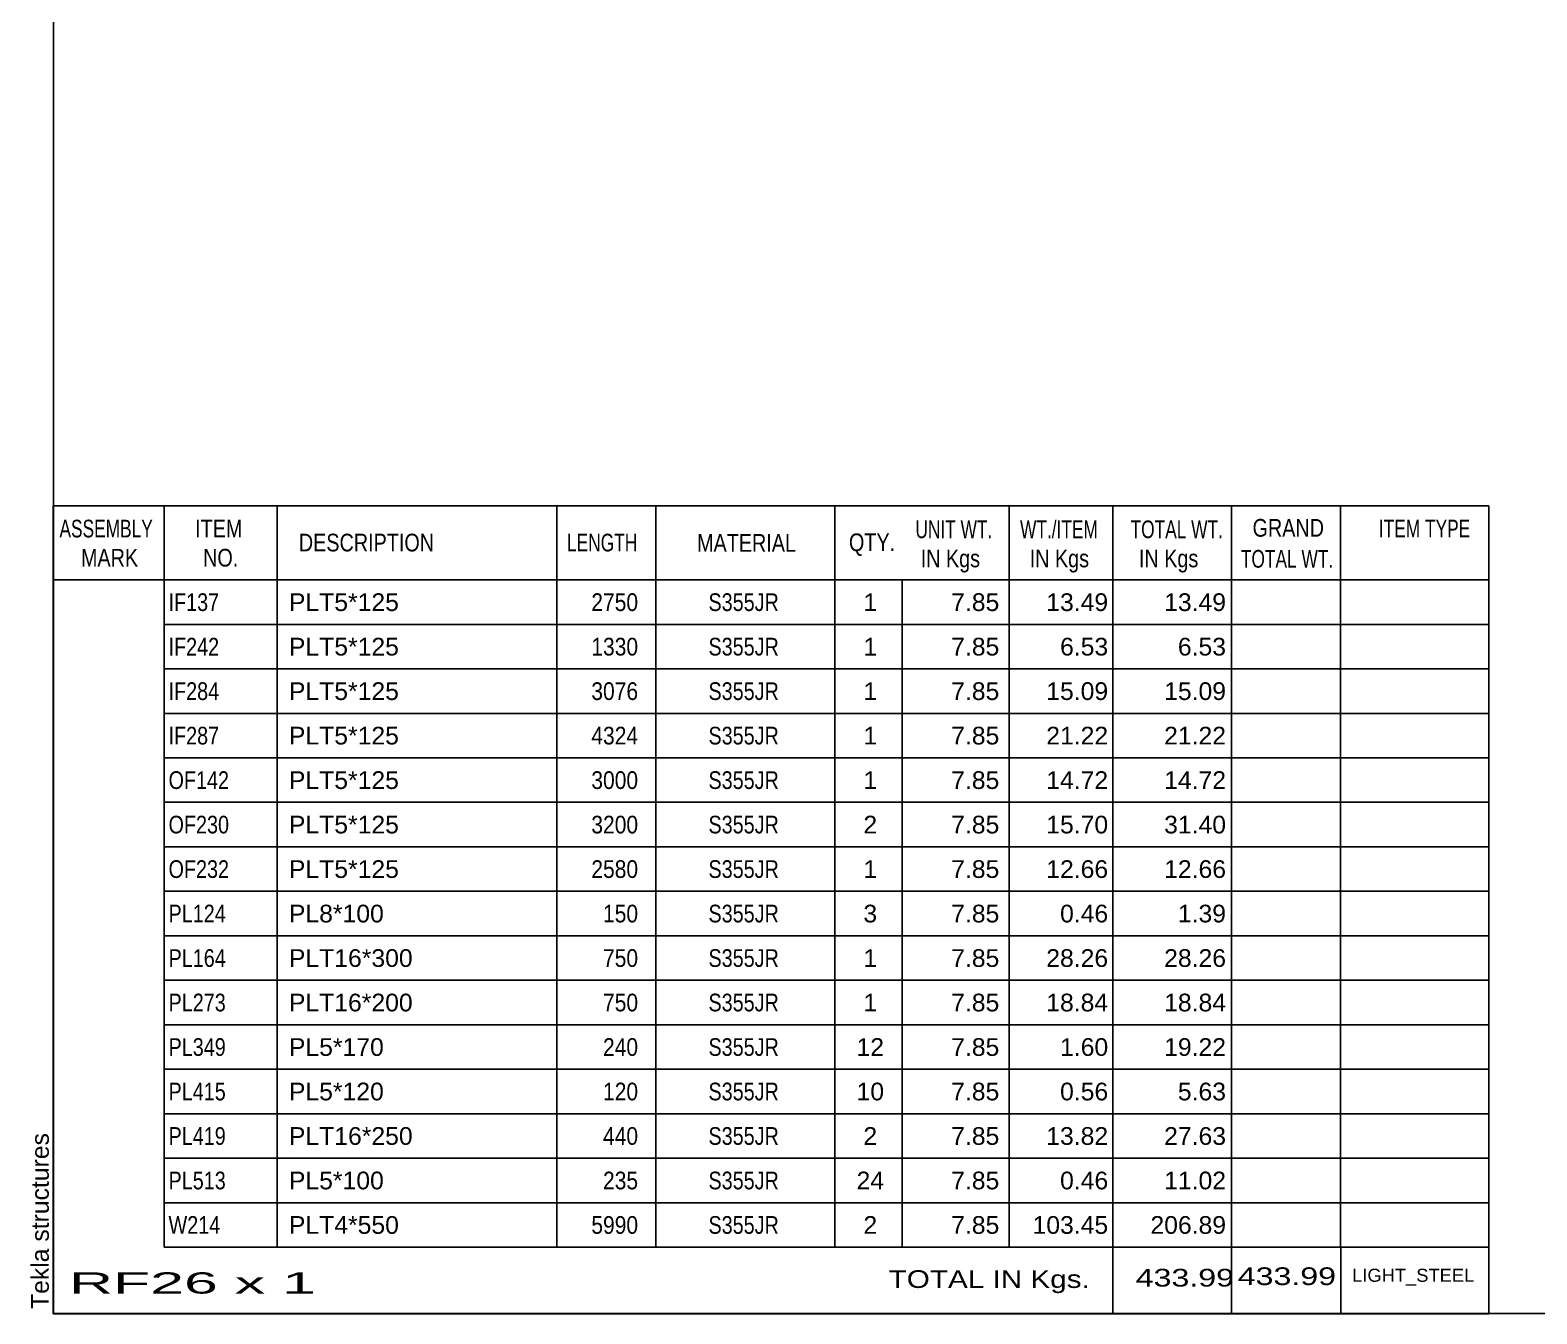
# Model space of a CAD drawing. Header units: millimetres. Extents: x -34 to 369, y -194 to 83.
# Drawn here: x -33.8 to 128.8, y -194.3 to -55.8 of the extents above; entities that cross this region are included whole.
import ezdxf

# ---------------------------------------------------------------- set-up
doc = ezdxf.new("R2010")
doc.units = ezdxf.units.MM
doc.styles.add('Arial', font='ARIAL.TTF', dxfattribs={"height": 0.2})

# ---------------------------------------------------------------- blocks, each defined once
blk = doc.blocks.new('Unknown-627303152-1210')
at = {"color": 5, "linetype": 'Continuous'}
for p, q in [((-31.24, 82.75), (-31.24, -194.25)), ((-31.24, -194.25), (368.76, -194.25))]:
    blk.add_line(p, q, dxfattribs=at)
at = {"color": 174, "linetype": 'Continuous', "style": 'Arial'}
blk.add_text('Tekla structures', height=1.9102, rotation=90, dxfattribs=at).set_placement((-31.74, -193.75))
blk = doc.blocks.new('CBS_BOM-627303152-10473')
at = {"color": 7, "linetype": 'Continuous'}
for p, q in [((-31.28, -115.08), (-31.28, -107.08)), ((-31.27, -107.08), (123.65, -107.08)), ((-19.28, -115.08), (-19.28, -107.08)), ((-7.09, -115.08), (-7.09, -107.08)), ((23.08, -115.08), (23.08, -107.08)), ((33.76, -115.08), (33.76, -107.08)), ((53.08, -115.08), (53.08, -107.08)), ((71.88, -115.08), (71.88, -107.08)), ((83.09, -115.08), (83.09, -107.08)), ((95.87, -115.08), (95.87, -107.08)), ((107.63, -115.08), (107.63, -107.08)), ((123.65, -107.08), (123.64, -115.07)), ((-31.28, -115.08), (123.65, -115.08)), ((-31.28, -119.88), (-31.28, -115.08)), ((-19.28, -119.88), (-19.28, -115.08)), ((-7.09, -119.88), (-7.09, -115.08)), ((23.08, -119.88), (23.08, -115.08)), ((33.76, -119.88), (33.76, -115.08)), ((53.08, -119.88), (53.08, -115.08)), ((60.34, -119.88), (60.34, -115.08)), ((71.88, -119.88), (71.88, -115.08)), ((83.09, -119.88), (83.09, -115.08)), ((95.87, -119.88), (95.87, -115.08)), ((107.64, -119.88), (107.64, -115.08)), ((123.65, -115.08), (123.65, -119.88)), ((-31.28, -124.68), (-31.28, -119.88)), ((-19.28, -119.88), (123.65, -119.88)), ((-19.28, -124.68), (-19.28, -119.88)), ((-7.09, -124.68), (-7.09, -119.88)), ((23.08, -124.68), (23.08, -119.88)), ((33.76, -124.68), (33.76, -119.88)), ((53.08, -124.68), (53.08, -119.88)), ((60.34, -124.68), (60.34, -119.88)), ((71.88, -124.68), (71.88, -119.88)), ((83.09, -124.68), (83.09, -119.88)), ((95.87, -124.68), (95.87, -119.88)), ((107.64, -124.68), (107.64, -119.88)), ((123.65, -119.88), (123.65, -124.68)), ((-31.28, -129.48), (-31.28, -124.68)), ((-19.28, -124.68), (123.65, -124.68)), ((-19.28, -129.48), (-19.28, -124.68)), ((-7.09, -129.48), (-7.09, -124.68)), ((23.08, -129.48), (23.08, -124.68)), ((33.76, -129.48), (33.76, -124.68)), ((53.08, -129.48), (53.08, -124.68)), ((60.34, -129.48), (60.34, -124.68)), ((71.88, -129.48), (71.88, -124.68)), ((83.09, -129.48), (83.09, -124.68)), ((95.87, -129.48), (95.87, -124.68)), ((107.64, -129.48), (107.64, -124.68)), ((123.65, -124.68), (123.65, -129.48)), ((-31.28, -134.28), (-31.28, -129.48)), ((-19.28, -129.48), (123.65, -129.48)), ((-19.28, -134.28), (-19.28, -129.48)), ((-7.09, -134.28), (-7.09, -129.48)), ((23.08, -134.28), (23.08, -129.48)), ((33.76, -134.28), (33.76, -129.48)), ((53.08, -134.28), (53.08, -129.48)), ((60.34, -134.28), (60.34, -129.48)), ((71.88, -134.28), (71.88, -129.48)), ((83.09, -134.28), (83.09, -129.48)), ((95.87, -134.28), (95.87, -129.48)), ((107.64, -134.28), (107.64, -129.48)), ((123.65, -129.48), (123.65, -134.28)), ((-31.28, -139.08), (-31.28, -134.28)), ((-19.28, -134.28), (123.65, -134.28)), ((-19.28, -139.08), (-19.28, -134.28)), ((-7.09, -139.08), (-7.09, -134.28)), ((23.08, -139.08), (23.08, -134.28)), ((33.76, -139.08), (33.76, -134.28)), ((53.08, -139.08), (53.08, -134.28)), ((60.34, -139.08), (60.34, -134.28)), ((71.88, -139.08), (71.88, -134.28)), ((83.09, -139.08), (83.09, -134.28)), ((95.87, -139.08), (95.87, -134.28)), ((107.64, -139.08), (107.64, -134.28)), ((123.65, -134.28), (123.65, -139.08)), ((-31.28, -143.88), (-31.28, -139.08)), ((-19.28, -139.08), (123.65, -139.08)), ((-19.28, -143.88), (-19.28, -139.08)), ((-7.09, -143.88), (-7.09, -139.08)), ((23.08, -143.88), (23.08, -139.08)), ((33.76, -143.88), (33.76, -139.08)), ((53.08, -143.88), (53.08, -139.08)), ((60.34, -143.88), (60.34, -139.08)), ((71.88, -143.88), (71.88, -139.08)), ((83.09, -143.88), (83.09, -139.08)), ((95.87, -143.88), (95.87, -139.08)), ((107.64, -143.88), (107.64, -139.08)), ((123.65, -139.08), (123.65, -143.88)), ((-31.28, -148.68), (-31.28, -143.88)), ((-19.28, -143.88), (123.65, -143.88)), ((-19.28, -148.68), (-19.28, -143.88)), ((-7.09, -148.68), (-7.09, -143.88)), ((23.08, -148.68), (23.08, -143.88)), ((33.76, -148.68), (33.76, -143.88)), ((53.08, -148.68), (53.08, -143.88)), ((60.34, -148.68), (60.34, -143.88)), ((71.88, -148.68), (71.88, -143.88)), ((83.09, -148.68), (83.09, -143.88)), ((95.87, -148.68), (95.87, -143.88)), ((107.64, -148.68), (107.64, -143.88)), ((123.65, -143.88), (123.65, -148.68)), ((-31.28, -153.48), (-31.28, -148.68)), ((-19.28, -148.68), (123.65, -148.68)), ((-19.28, -153.48), (-19.28, -148.68)), ((-7.09, -153.48), (-7.09, -148.68)), ((23.08, -153.48), (23.08, -148.68)), ((33.76, -153.48), (33.76, -148.68)), ((53.08, -153.48), (53.08, -148.68)), ((60.34, -153.48), (60.34, -148.68)), ((71.88, -153.48), (71.88, -148.68)), ((83.09, -153.48), (83.09, -148.68)), ((95.87, -153.48), (95.87, -148.68)), ((107.64, -153.48), (107.64, -148.68)), ((123.65, -148.68), (123.65, -153.48)), ((-31.28, -158.28), (-31.28, -153.48)), ((-19.28, -153.48), (123.65, -153.48)), ((-19.28, -158.28), (-19.28, -153.48)), ((-7.09, -158.28), (-7.09, -153.48)), ((23.08, -158.28), (23.08, -153.48)), ((33.76, -158.28), (33.76, -153.48)), ((53.08, -158.28), (53.08, -153.48)), ((60.34, -158.28), (60.34, -153.48)), ((71.88, -158.28), (71.88, -153.48)), ((83.09, -158.28), (83.09, -153.48)), ((95.87, -158.28), (95.87, -153.48)), ((107.64, -158.28), (107.64, -153.48)), ((123.65, -153.48), (123.65, -158.28)), ((-31.28, -163.08), (-31.28, -158.28)), ((-19.28, -158.28), (123.65, -158.28)), ((-19.28, -163.08), (-19.28, -158.28)), ((-7.09, -163.08), (-7.09, -158.28)), ((23.08, -163.08), (23.08, -158.28)), ((33.76, -163.08), (33.76, -158.28)), ((53.08, -163.08), (53.08, -158.28)), ((60.34, -163.08), (60.34, -158.28)), ((71.88, -163.08), (71.88, -158.28)), ((83.09, -163.08), (83.09, -158.28)), ((95.87, -163.08), (95.87, -158.28)), ((107.64, -163.08), (107.64, -158.28)), ((123.65, -158.28), (123.65, -163.08)), ((-31.28, -167.88), (-31.28, -163.08)), ((-19.28, -163.08), (123.65, -163.08)), ((-19.28, -167.88), (-19.28, -163.08)), ((-7.09, -167.88), (-7.09, -163.08)), ((23.08, -167.88), (23.08, -163.08)), ((33.76, -167.88), (33.76, -163.08)), ((53.08, -167.88), (53.08, -163.08)), ((60.34, -167.88), (60.34, -163.08)), ((71.88, -167.88), (71.88, -163.08)), ((83.09, -167.88), (83.09, -163.08)), ((95.87, -167.88), (95.87, -163.08)), ((107.64, -167.88), (107.64, -163.08)), ((123.65, -163.08), (123.65, -167.88)), ((-31.28, -172.68), (-31.28, -167.88)), ((-19.28, -167.88), (123.65, -167.88)), ((-19.28, -172.68), (-19.28, -167.88)), ((-7.09, -172.68), (-7.09, -167.88)), ((23.08, -172.68), (23.08, -167.88)), ((33.76, -172.68), (33.76, -167.88)), ((53.08, -172.68), (53.08, -167.88)), ((60.34, -172.68), (60.34, -167.88)), ((71.88, -172.68), (71.88, -167.88)), ((83.09, -172.68), (83.09, -167.88)), ((95.87, -172.68), (95.87, -167.88)), ((107.64, -172.68), (107.64, -167.88)), ((123.65, -167.88), (123.65, -172.68)), ((-31.28, -177.48), (-31.28, -172.68)), ((-19.28, -172.68), (123.65, -172.68)), ((-19.28, -177.48), (-19.28, -172.68)), ((-7.09, -177.48), (-7.09, -172.68)), ((23.08, -177.48), (23.08, -172.68)), ((33.76, -177.48), (33.76, -172.68)), ((53.08, -177.48), (53.08, -172.68)), ((60.34, -177.48), (60.34, -172.68)), ((71.88, -177.48), (71.88, -172.68)), ((83.09, -177.48), (83.09, -172.68)), ((95.87, -177.48), (95.87, -172.68)), ((107.64, -177.48), (107.64, -172.68)), ((123.65, -172.68), (123.65, -177.48)), ((-31.28, -182.28), (-31.28, -177.48)), ((-19.28, -177.48), (123.65, -177.48)), ((-19.28, -182.28), (-19.28, -177.48)), ((-7.09, -182.28), (-7.09, -177.48)), ((23.08, -182.28), (23.08, -177.48)), ((33.76, -182.28), (33.76, -177.48)), ((53.08, -182.28), (53.08, -177.48)), ((60.34, -182.28), (60.34, -177.48)), ((71.88, -182.28), (71.88, -177.48)), ((83.09, -182.28), (83.09, -177.48)), ((95.87, -182.28), (95.87, -177.48)), ((107.64, -182.28), (107.64, -177.48)), ((123.65, -177.48), (123.65, -182.28)), ((-31.28, -187.08), (-31.28, -182.28)), ((-19.28, -182.28), (123.65, -182.28)), ((-19.28, -187.08), (-19.28, -182.28)), ((-7.09, -187.08), (-7.09, -182.28)), ((23.08, -187.08), (23.08, -182.28)), ((33.76, -187.08), (33.76, -182.28)), ((53.08, -187.08), (53.08, -182.28)), ((60.34, -187.08), (60.34, -182.28)), ((71.88, -187.08), (71.88, -182.28)), ((83.09, -187.08), (83.09, -182.28)), ((95.87, -187.08), (95.87, -182.28)), ((107.64, -187.08), (107.64, -182.28)), ((123.65, -182.28), (123.65, -187.08)), ((-31.28, -194.28), (-31.28, -187.1)), ((-19.28, -187.08), (123.65, -187.08)), ((83.09, -194.28), (83.09, -187.1)), ((95.87, -194.28), (95.87, -187.1)), ((107.68, -194.28), (107.68, -187.1)), ((123.65, -187.08), (123.65, -194.28)), ((-31.28, -194.28), (123.65, -194.28))]:
    blk.add_line(p, q, dxfattribs=at)
at = {"color": 3, "linetype": 'Continuous', "style": 'Arial'}
for s, height, width, p in [('ASSEMBLY', 1.91, 0.7, (-30.59, -110.5)), ('ITEM', 1.91, 0.8, (-15.95, -110.5)), ('UNIT WT.', 1.91, 0.7, (61.77, -110.58)), ('WT./ITEM', 1.91, 0.7, (73.06, -110.58)), ('TOTAL WT.', 1.91, 0.7, (84.99, -110.58)), ('GRAND', 1.91, 0.8, (98.15, -110.42)), ('ITEM TYPE', 1.91, 0.7, (111.78, -110.5)), ('DESCRIPTION', 1.9102, 0.8, (-4.76, -112.01)), ('LENGTH', 1.91, 0.7, (24.18, -112.01)), ('MATERIAL', 1.91, 0.8, (38.21, -112.05)), ('QTY.', 1.91, 0.8, (54.6, -111.98)), ('MARK', 1.91, 0.8, (-28.27, -113.64)), ('NO.', 1.91, 0.8, (-15.09, -113.64)), ('IN Kgs', 1.91, 0.8, (62.34, -113.72)), ('IN Kgs', 1.91, 0.8, (74.1, -113.72)), ('IN Kgs', 1.91, 0.8, (85.89, -113.72)), ('TOTAL WT.', 1.91, 0.7, (96.89, -113.76))]:
    blk.add_text(s, height=height, dxfattribs=dict(at, width=width)).set_placement(p)
at = {"color": 7, "linetype": 'Continuous', "style": 'Arial'}
for s, width, p in [('IF137', 0.8, (-18.82, -118.44)), ('2750', 0.85, (26.8, -118.44)), ('S355JR', 0.8, (39.44, -118.44)), ('IF242', 0.8, (-18.82, -123.24)), ('1330', 0.85, (26.8, -123.24)), ('S355JR', 0.8, (39.44, -123.24)), ('IF284', 0.8, (-18.82, -128.04)), ('3076', 0.85, (26.8, -128.04)), ('S355JR', 0.8, (39.44, -128.04)), ('IF287', 0.8, (-18.82, -132.84)), ('4324', 0.85, (26.8, -132.84)), ('S355JR', 0.8, (39.44, -132.84)), ('OF142', 0.8, (-18.82, -137.64)), ('3000', 0.85, (26.8, -137.64)), ('S355JR', 0.8, (39.44, -137.64)), ('OF230', 0.8, (-18.82, -142.44)), ('3200', 0.85, (26.8, -142.44)), ('S355JR', 0.8, (39.44, -142.44)), ('OF232', 0.8, (-18.82, -147.24)), ('2580', 0.85, (26.8, -147.24)), ('S355JR', 0.8, (39.44, -147.24)), ('PL124', 0.8, (-18.82, -152.04)), ('150', 0.85, (28.06, -152.04)), ('S355JR', 0.8, (39.44, -152.04)), ('PL164', 0.8, (-18.82, -156.84)), ('750', 0.85, (28.06, -156.84)), ('S355JR', 0.8, (39.44, -156.84)), ('PL273', 0.8, (-18.82, -161.64)), ('750', 0.85, (28.06, -161.64)), ('S355JR', 0.8, (39.44, -161.64)), ('PL349', 0.8, (-18.82, -166.44)), ('240', 0.85, (28.06, -166.44)), ('S355JR', 0.8, (39.44, -166.44)), ('PL415', 0.8, (-18.82, -171.24)), ('120', 0.85, (28.06, -171.24)), ('S355JR', 0.8, (39.44, -171.24)), ('PL419', 0.8, (-18.82, -176.04)), ('440', 0.85, (28.06, -176.04)), ('S355JR', 0.8, (39.44, -176.04)), ('PL513', 0.8, (-18.82, -180.84)), ('235', 0.85, (28.06, -180.84)), ('S355JR', 0.8, (39.44, -180.84)), ('W214', 0.8, (-18.82, -185.64)), ('5990', 0.85, (26.8, -185.64)), ('S355JR', 0.8, (39.44, -185.64))]:
    blk.add_text(s, height=1.91, dxfattribs=dict(at, width=width)).set_placement(p)
for s, p in [('PLT5*125', (-5.83, -118.44)), ('1', (56.16, -118.44)), ('7.85', (65.63, -118.44)), ('13.49', (75.89, -118.44)), ('13.49', (88.61, -118.44)), ('PLT5*125', (-5.83, -123.24)), ('1', (56.16, -123.24)), ('7.85', (65.63, -123.24)), ('6.53', (77.38, -123.24)), ('6.53', (90.09, -123.24)), ('PLT5*125', (-5.83, -128.04)), ('1', (56.16, -128.04)), ('7.85', (65.63, -128.04)), ('15.09', (75.89, -128.04)), ('15.09', (88.61, -128.04)), ('PLT5*125', (-5.83, -132.84)), ('1', (56.16, -132.84)), ('7.85', (65.63, -132.84)), ('21.22', (75.89, -132.84)), ('21.22', (88.61, -132.84)), ('PLT5*125', (-5.83, -137.64)), ('1', (56.16, -137.64)), ('7.85', (65.63, -137.64)), ('14.72', (75.89, -137.64)), ('14.72', (88.61, -137.64)), ('PLT5*125', (-5.83, -142.44)), ('2', (56.16, -142.44)), ('7.85', (65.63, -142.44)), ('15.70', (75.89, -142.44)), ('31.40', (88.61, -142.44)), ('PLT5*125', (-5.83, -147.24)), ('1', (56.16, -147.24)), ('7.85', (65.63, -147.24)), ('12.66', (75.89, -147.24)), ('12.66', (88.61, -147.24)), ('PL8*100', (-5.83, -152.04)), ('3', (56.16, -152.04)), ('7.85', (65.63, -152.04)), ('0.46', (77.38, -152.04)), ('1.39', (90.09, -152.04)), ('PLT16*300', (-5.83, -156.84)), ('1', (56.16, -156.84)), ('7.85', (65.63, -156.84)), ('28.26', (75.89, -156.84)), ('28.26', (88.61, -156.84)), ('PLT16*200', (-5.83, -161.64)), ('1', (56.16, -161.64)), ('7.85', (65.63, -161.64)), ('18.84', (75.89, -161.64)), ('18.84', (88.61, -161.64)), ('PL5*170', (-5.83, -166.44)), ('12', (55.42, -166.44)), ('7.85', (65.63, -166.44)), ('1.60', (77.38, -166.44)), ('19.22', (88.61, -166.44)), ('PL5*120', (-5.83, -171.24)), ('10', (55.42, -171.24)), ('7.85', (65.63, -171.24)), ('0.56', (77.38, -171.24)), ('5.63', (90.09, -171.24)), ('PLT16*250', (-5.83, -176.04)), ('2', (56.16, -176.04)), ('7.85', (65.63, -176.04)), ('13.82', (75.89, -176.04)), ('27.63', (88.61, -176.04)), ('PL5*100', (-5.83, -180.84)), ('24', (55.42, -180.84)), ('7.85', (65.63, -180.84)), ('0.46', (77.38, -180.84)), ('11.02', (88.61, -180.84)), ('PLT4*550', (-5.83, -185.64)), ('2', (56.16, -185.64)), ('7.85', (65.63, -185.64)), ('103.45', (74.41, -185.64)), ('206.89', (87.13, -185.64))]:
    blk.add_text(s, height=1.91, dxfattribs=at).set_placement(p)
at = {"color": 6, "linetype": 'Continuous', "style": 'Arial'}
for s, height, width, p in [('RF26 x 1', 2.292, 2.05, (-29.55, -192.09)), ('TOTAL IN Kgs.', 1.9102, 1.2, (58.88, -191.48)), ('433.99', 1.91, 1.3, (85.54, -191.33)), ('433.99', 1.91, 1.3, (96.55, -191.17))]:
    blk.add_text(s, height=height, dxfattribs=dict(at, width=width)).set_placement(p)
blk.add_text('LIGHT_STEEL', height=1.4135, dxfattribs=at).set_placement((108.9, -190.82))

msp = doc.modelspace()

# ---------------------------------------------------------------- block references
for name in ['Unknown-627303152-1210', 'CBS_BOM-627303152-10473']:
    msp.add_blockref(name, (0, 0))

doc.saveas('drawing.dxf')
